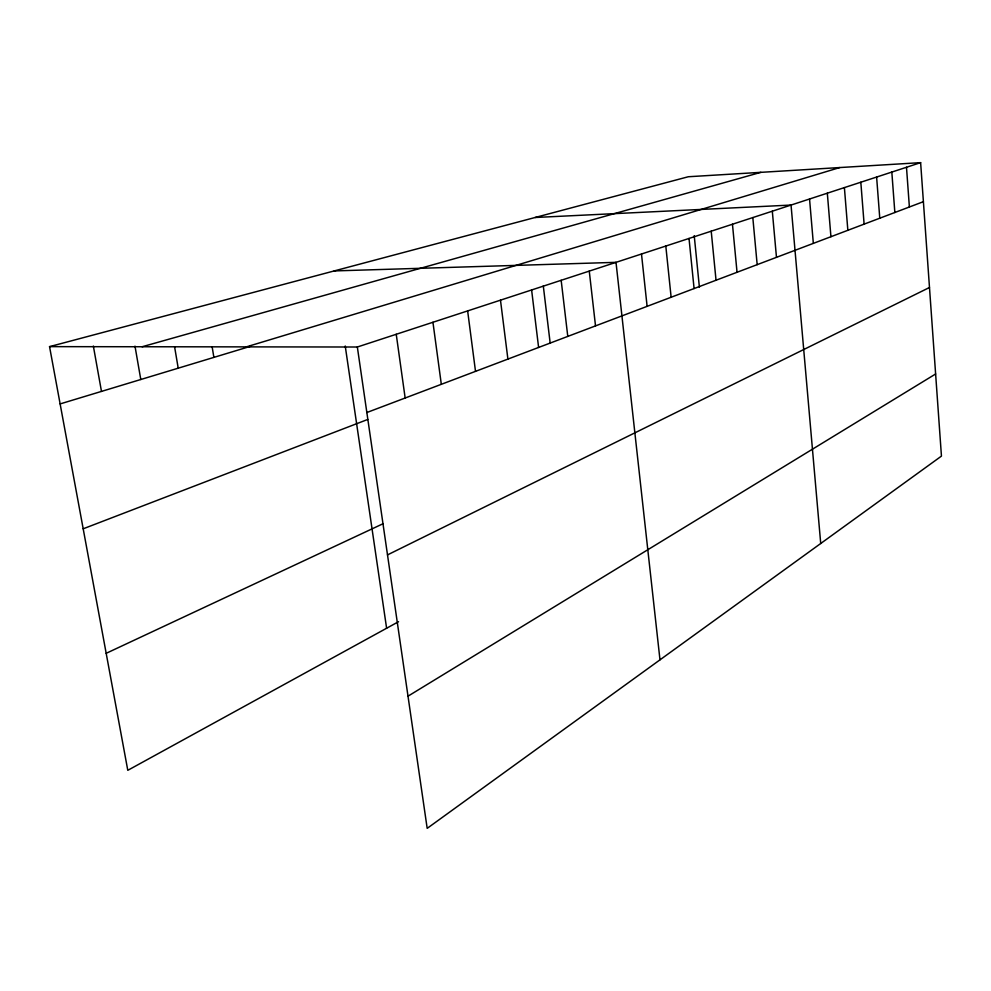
<?xml version="1.0" encoding="UTF-8"?>
<svg xmlns="http://www.w3.org/2000/svg" width="991" height="991" viewBox="0 0 991 991"><rect width="100%" height="100%" fill="white"/><g stroke="black" fill="none" stroke-linecap="round" stroke-linejoin="round"><path stroke-width="1.49" d="M408.007 696.178L935.628 373.979M398.531 621.704L127.789 770.317L49.55 346.639L688.311 176.745L920.627 162.648L941.45 456.108L427.183 828.352L357.342 347.011L920.627 162.648M387.506 554.898L929.484 287.489M106.186 653.317L382.885 523.805M83.194 528.798L367.748 419.453M366.843 412.529L923.401 201.681M246.35 346.875L839.761 167.553M60.129 403.919L250.859 346.193M142.122 346.751L760.877 172.335M535.066 217.5L791.041 205.063L820.721 543.502M334.215 270.927L616.006 262.342L659.981 659.845M49.55 346.639L357.342 347.011M93.352 346.07L101.478 391.408M134.987 346.132L140.784 379.503M174.602 346.838L178.207 368.181M212.161 346.949L213.87 357.379M345.227 345.995L386.614 628.244M396.239 334.277L405.158 398.01M432.943 322.261L441.317 384.31M467.641 310.914L475.507 371.352M500.48 300.162L507.9 359.089M531.61 289.967L538.609 347.457M543.303 285.953L550.166 343.084M561.166 280.292L567.781 336.407M589.261 271.1L595.517 325.89M641.487 254.006L647.111 306.355M665.803 246.053L671.13 297.25M689.018 238.447L694.084 288.554M694.22 235.635L699.398 287.279M711.216 231.188L716.035 280.242M732.46 224.226L737.044 272.277M752.813 217.574L757.174 264.659M772.311 211.182L776.473 257.338M809.548 199.005L813.338 243.377M827.324 193.183L830.929 236.713M844.394 187.596L847.85 230.308M860.82 182.22L864.115 224.139M876.614 177.055L879.773 218.218M891.826 172.075L894.848 212.508M906.492 167.268L909.379 206.995"/></g></svg>
